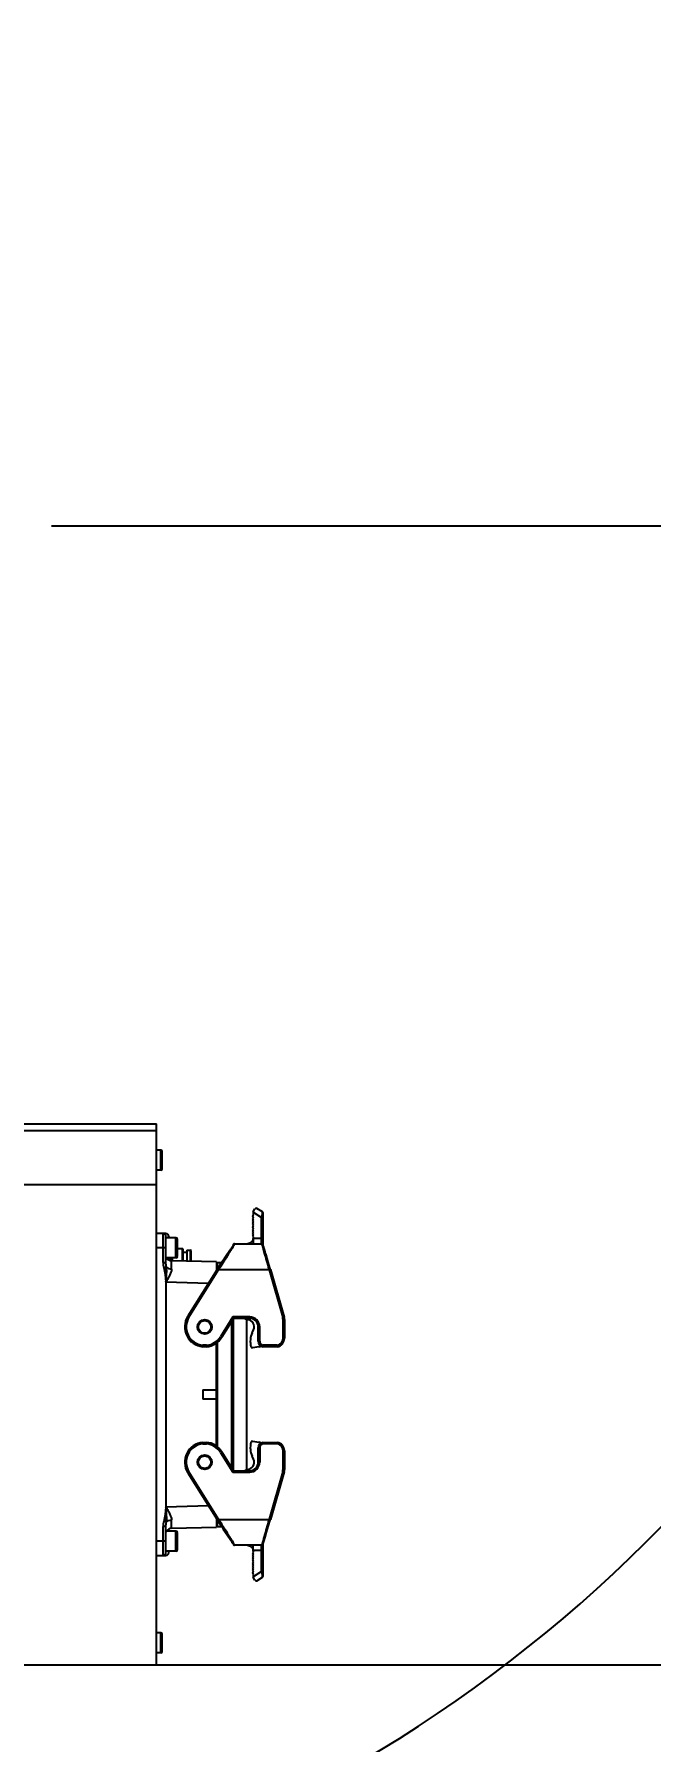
# Model space of a CAD drawing. Header units: millimetres. Extents: x 5828 to 6704, y 123 to 421.
# Drawn here: x 6583.9 to 6594.73, y 313.6 to 343.59 of the extents above; entities that cross this region are included whole.
import ezdxf

# ---------------------------------------------------------------- set-up
doc = ezdxf.new("R2010")
doc.units = ezdxf.units.MM
for name, color, linetype in [('外形图', 7, 'Continuous'), ('尺寸标注', 7, 'Continuous'), ('运动范围', 7, 'Continuous')]:
    doc.layers.add(name, color=color, linetype=linetype)
doc.styles.add('微软雅黑', font='msyh.ttc', dxfattribs={"height": 1.5})
doc.dimstyles.new('尺寸标注_1_20比例', dxfattribs={"dimtxt": 1.5, "dimasz": 1.25, "dimexe": 0.5, "dimexo": 0.4, "dimgap": 0.5, "dimtad": 1, "dimdec": 1, "dimlfac": 20, "dimdsep": 46, "dimtxsty": '微软雅黑', "dimcen": 0.09, "dimadec": 0, "dimazin": 0, "dimtp": 0.01, "dimtm": 0.01, "dimtfac": 1, "dimtdec": 1, "dimtofl": 0, "dimtmove": 0, "dimatfit": 3, "dimfxl": 1, "dimtolj": 1, "dimarcsym": 0})

# ---------------------------------------------------------------- blocks, each defined once
blk = doc.blocks.new('*D810')
at = {"layer": 'Defpoints', "color": 0}
for p in [(6582.365, 362.953), (6583.807, 334.953), (6636.126, 334.953)]:
    blk.add_point(p, dxfattribs=at)
at = {"layer": '尺寸标注', "color": 0, "lineweight": -2}
for p, q in [((6582.765, 362.953), (6636.626, 362.953)), ((6636.126, 361.703), (6636.126, 336.203)), ((6584.207, 334.953), (6636.626, 334.953))]:
    blk.add_line(p, q, dxfattribs=at)
at = {"layer": '尺寸标注', "color": 0}
for points in [[(6636.335, 361.703), (6635.918, 361.703), (6636.126, 362.953)], [(6635.918, 336.203), (6636.335, 336.203), (6636.126, 334.953)]]:
    blk.add_solid(points, dxfattribs=at)
at = {"layer": '尺寸标注', "color": 0, "insert": (6634.851, 348.953), "char_height": 1.5, "attachment_point": 5, "rotation": 90, "style": '微软雅黑'}
blk.add_mtext('\\A1;560', dxfattribs=at)
blk = doc.blocks.new('*D811')
at = {"layer": 'Defpoints', "color": 0}
for p in [(6583.807, 334.953), (6583.602, 314.953), (6636.126, 314.953)]:
    blk.add_point(p, dxfattribs=at)
at = {"layer": '尺寸标注', "color": 0, "lineweight": -2}
for p, q in [((6584.207, 334.953), (6636.626, 334.953)), ((6636.126, 333.703), (6636.126, 316.203)), ((6584.002, 314.953), (6636.626, 314.953))]:
    blk.add_line(p, q, dxfattribs=at)
at = {"layer": '尺寸标注', "color": 0}
for points in [[(6636.335, 333.703), (6635.918, 333.703), (6636.126, 334.953)], [(6635.918, 316.203), (6636.335, 316.203), (6636.126, 314.953)]]:
    blk.add_solid(points, dxfattribs=at)
at = {"layer": '尺寸标注', "color": 0, "insert": (6634.851, 324.953), "char_height": 1.5, "attachment_point": 5, "rotation": 90, "style": '微软雅黑'}
blk.add_mtext('\\A1;400', dxfattribs=at)
blk = doc.blocks.new('*D812')
at = {"layer": 'Defpoints', "color": 0}
for p in [(6576.903, 314.027), (6578.153, 314.028), (6576.903, 294.524)]:
    blk.add_point(p, dxfattribs=at)
at = {"layer": '尺寸标注', "color": 0, "lineweight": -2}
for p, q in [((6576.903, 313.627), (6576.903, 294.024)), ((6578.153, 313.628), (6578.153, 294.024)), ((6575.653, 294.524), (6574.403, 294.524)), ((6579.403, 294.524), (6584.153, 294.524))]:
    blk.add_line(p, q, dxfattribs=at)
at = {"layer": '尺寸标注', "color": 0}
for points in [[(6575.653, 294.315), (6575.653, 294.732), (6576.903, 294.524)], [(6579.403, 294.732), (6579.403, 294.315), (6578.153, 294.524)]]:
    blk.add_solid(points, dxfattribs=at)
at = {"layer": '尺寸标注', "color": 0, "insert": (6582.619, 295.799), "char_height": 1.5, "attachment_point": 5, "style": '微软雅黑'}
blk.add_mtext('\\A1;25', dxfattribs=at)
blk = doc.blocks.new('*D816')
at = {"layer": 'Defpoints', "color": 0}
for p in [(6584.002, 314.953), (6604.477, 304.263), (6636.126, 304.263)]:
    blk.add_point(p, dxfattribs=at)
at = {"layer": '尺寸标注', "color": 0, "lineweight": -2}
for p, q in [((6584.402, 314.953), (6636.626, 314.953)), ((6636.126, 313.703), (6636.126, 305.513)), ((6604.877, 304.263), (6636.626, 304.263))]:
    blk.add_line(p, q, dxfattribs=at)
at = {"layer": '尺寸标注', "color": 0}
for points in [[(6636.335, 313.703), (6635.918, 313.703), (6636.126, 314.953)], [(6635.918, 305.513), (6636.335, 305.513), (6636.126, 304.263)]]:
    blk.add_solid(points, dxfattribs=at)
at = {"layer": '尺寸标注', "color": 0, "insert": (6634.847, 309.608), "char_height": 1.5, "attachment_point": 5, "rotation": 90, "style": '微软雅黑'}
blk.add_mtext('\\A1;213.8', dxfattribs=at)
blk = doc.blocks.new('*D818')
at = {"layer": 'Defpoints', "color": 0}
for p in [(6630.73, 334.953), (6578.153, 314.028), (6630.73, 284.046)]:
    blk.add_point(p, dxfattribs=at)
at = {"layer": '尺寸标注', "color": 0, "lineweight": -2}
for p, q in [((6630.73, 334.553), (6630.73, 283.546)), ((6578.153, 313.628), (6578.153, 283.546)), ((6579.403, 284.046), (6629.48, 284.046))]:
    blk.add_line(p, q, dxfattribs=at)
at = {"layer": '尺寸标注', "color": 0}
for points in [[(6579.403, 284.254), (6579.403, 283.838), (6578.153, 284.046)], [(6629.48, 283.838), (6629.48, 284.254), (6630.73, 284.046)]]:
    blk.add_solid(points, dxfattribs=at)
at = {"layer": '尺寸标注', "color": 0, "insert": (6604.153, 285.325), "char_height": 1.5, "attachment_point": 5, "style": '微软雅黑'}
blk.add_mtext('\\A1;1051.6', dxfattribs=at)
blk = doc.blocks.new('*D825')
at = {"layer": 'Defpoints', "color": 0}
for p in [(6602.063, 334.953), (6578.153, 314.028), (6578.153, 288.704)]:
    blk.add_point(p, dxfattribs=at)
at = {"layer": '尺寸标注', "color": 0, "lineweight": -2}
for p, q in [((6602.063, 334.553), (6602.063, 288.204)), ((6578.153, 313.628), (6578.153, 288.204)), ((6600.813, 288.704), (6579.403, 288.704))]:
    blk.add_line(p, q, dxfattribs=at)
at = {"layer": '尺寸标注', "color": 0}
for points in [[(6579.403, 288.913), (6579.403, 288.496), (6578.153, 288.704)], [(6600.813, 288.496), (6600.813, 288.913), (6602.063, 288.704)]]:
    blk.add_solid(points, dxfattribs=at)
at = {"layer": '尺寸标注', "color": 0, "insert": (6590.108, 289.979), "char_height": 1.5, "attachment_point": 5, "style": '微软雅黑'}
blk.add_mtext('\\A1;478.2', dxfattribs=at)

msp = doc.modelspace()

# ---------------------------------------------------------------- linework, layer by layer
at = {"layer": '外形图', "color": 7, "linetype": 'Continuous'}
for p, q in [((6583.2965, 324.4526), (6586.0526, 324.4526)), ((6586.0526, 314.9526), (6586.0526, 324.4526)), ((6582.6669, 324.3375), (6586.0526, 324.3375)), ((6586.1276, 323.9914), (6586.0526, 323.9914)), ((6586.1276, 323.6414), (6586.1276, 323.9914)), ((6586.1526, 323.6664), (6586.1526, 323.9665)), ((6586.1276, 323.6414), (6586.0526, 323.6414)), ((6581.9915, 323.3907), (6586.0526, 323.3907)), ((6587.7472, 322.9086), (6587.7804, 322.9617)), ((6587.7472, 322.9086), (6587.7472, 322.8756)), ((6587.9104, 322.91), (6587.8148, 322.9697)), ((6587.738, 322.8455), (6587.7572, 322.8664)), ((6587.7572, 322.8279), (6587.738, 322.8455)), ((6587.738, 322.807), (6587.7572, 322.8279)), ((6587.7572, 322.7894), (6587.738, 322.807)), ((6587.738, 322.7685), (6587.7572, 322.7894)), ((6587.7572, 322.7509), (6587.738, 322.7685)), ((6587.738, 322.73), (6587.7572, 322.7509)), ((6587.7572, 322.7124), (6587.738, 322.73)), ((6587.738, 322.6915), (6587.7572, 322.7124)), ((6587.7572, 322.6739), (6587.738, 322.6915)), ((6587.738, 322.653), (6587.7572, 322.6739)), ((6587.7572, 322.6354), (6587.738, 322.653)), ((6587.738, 322.6145), (6587.7572, 322.6354)), ((6587.7572, 322.5969), (6587.738, 322.6145)), ((6587.7472, 322.901), (6587.8972, 322.8073)), ((6587.7572, 322.8664), (6587.7472, 322.8756)), ((6587.8972, 322.3485), (6587.8972, 322.8073)), ((6587.9222, 322.3288), (6587.9222, 322.8888)), ((6586.2176, 322.526), (6586.0526, 322.526)), ((6586.1676, 322.0195), (6586.1676, 322.5255)), ((6586.2176, 322.0195), (6586.2176, 322.476)), ((6586.3926, 322.451), (6586.2176, 322.451)), ((6586.2676, 322.476), (6586.2676, 322.451)), ((6586.3926, 322.101), (6586.3926, 322.451)), ((6586.4176, 322.1259), (6586.4176, 322.426)), ((6587.4221, 322.3485), (6587.8973, 322.3485)), ((6587.648, 322.3485), (6587.6475, 322.3485)), ((6587.6499, 322.3485), (6587.6477, 322.3485)), ((6587.738, 322.576), (6587.7572, 322.5969)), ((6587.7572, 322.5584), (6587.738, 322.576)), ((6587.738, 322.5375), (6587.7572, 322.5584)), ((6587.7572, 322.5199), (6587.738, 322.5375)), ((6587.738, 322.499), (6587.7572, 322.5199)), ((6587.7572, 322.4814), (6587.738, 322.499)), ((6587.7437, 322.4252), (6587.7431, 322.4227)), ((6587.8972, 322.4415), (6587.7471, 322.4423)), ((6587.7472, 322.4705), (6587.7572, 322.4814)), ((6587.7472, 322.4705), (6587.7472, 322.4485)), ((6587.9007, 322.3375), (6587.9095, 322.3055)), ((6587.9169, 322.3392), (6587.9121, 322.3437)), ((6587.9255, 322.3172), (6587.9231, 322.3257)), ((6587.9295, 322.3033), (6587.9255, 322.3172)), ((6586.2176, 322.276), (6586.0526, 322.2758)), ((6586.1676, 322.0195), (6586.2176, 322.0195)), ((6586.3926, 322.101), (6586.2253, 322.101)), ((6586.2676, 322.101), (6586.2676, 322.0625)), ((6586.2776, 322.0584), (6586.2776, 322.101)), ((6587.1051, 322.0285), (6586.315, 322.0492)), ((6586.3151, 322.051), (6586.3151, 322.101)), ((6586.3301, 322.0488), (6586.3301, 322.101)), ((6586.4176, 322.2635), (6586.5071, 322.2635)), ((6586.5171, 322.2535), (6586.5071, 322.2635)), ((6586.5071, 322.0442), (6586.5071, 322.2635)), ((6586.5171, 322.0439), (6586.5171, 322.2535)), ((6586.5171, 322.201), (6586.5836, 322.201)), ((6586.5836, 322.2385), (6586.6501, 322.2385)), ((6586.5836, 322.2385), (6586.5836, 322.0421)), ((6586.6601, 322.2285), (6586.6501, 322.2385)), ((6586.6501, 322.0404), (6586.6501, 322.2385)), ((6586.6601, 322.0401), (6586.6601, 322.2285)), ((6587.1051, 322.0285), (6587.1051, 321.881)), ((6587.1176, 322.021), (6587.1964, 322.021)), ((6587.1176, 322.021), (6587.1176, 321.9009)), ((6587.2199, 322.0559), (6587.1832, 322.0011)), ((6587.3522, 322.2506), (6587.3369, 322.2278)), ((6587.3612, 322.2641), (6587.3522, 322.2506)), ((6587.3691, 322.2762), (6587.3612, 322.2641)), ((6587.9582, 322.2066), (6587.9295, 322.3033)), ((6588.005, 322.0511), (6587.974, 322.1539)), ((6588.0137, 322.0223), (6588.005, 322.0511)), ((6588.049, 321.9057), (6588.0137, 322.0223)), ((6586.2269, 321.9386), (6586.1815, 321.9257)), ((6587.1144, 321.896), (6586.6008, 321.074)), ((6586.622, 321.0607), (6587.1356, 321.8827)), ((6587.1051, 321.9635), (6587.1176, 321.9635)), ((6587.1248, 321.9121), (6587.1144, 321.896)), ((6587.1356, 321.8827), (6587.1144, 321.896)), ((6587.1545, 321.9576), (6587.1248, 321.9121)), ((6587.1248, 321.9121), (6587.1458, 321.8985)), ((6587.1356, 321.8827), (6587.1458, 321.8985)), ((6587.1458, 321.8985), (6588.0251, 321.8985)), ((6587.1832, 322.0011), (6587.1545, 321.9576)), ((6588.0251, 321.8985), (6588.049, 321.9057)), ((6588.0251, 321.8985), (6588.028, 321.8888)), ((6588.028, 321.8888), (6588.0519, 321.896)), ((6588.028, 321.8888), (6588.2677, 321.0527)), ((6588.0519, 321.896), (6588.049, 321.9057)), ((6588.0519, 321.896), (6588.2918, 321.0596)), ((6586.2175, 321.6769), (6586.9652, 321.6572)), ((6586.2175, 321.6769), (6586.2176, 317.7251)), ((6586.6008, 321.074), (6586.622, 321.0607)), ((6587.3902, 321.0635), (6587.1732, 320.7163)), ((6587.404, 321.0385), (6587.1944, 320.703)), ((6587.3722, 318.4144), (6587.3722, 320.9876)), ((6587.6876, 321.0635), (6587.3902, 321.0635)), ((6587.3902, 321.0635), (6587.404, 321.0385)), ((6587.3976, 321.0282), (6587.3976, 318.3738)), ((6587.6876, 321.0385), (6587.404, 321.0385)), ((6587.6224, 321.0145), (6587.6224, 321.0385)), ((6587.6424, 321.0146), (6587.6224, 321.0145)), ((6587.6301, 321.0145), (6587.6301, 318.3874)), ((6587.6876, 321.0385), (6587.6876, 321.0635)), ((6587.7305, 320.7822), (6587.7559, 320.8369)), ((6587.8626, 320.8885), (6587.8376, 320.8885)), ((6587.8376, 320.6385), (6587.8376, 320.8885)), ((6587.8626, 320.6385), (6587.8626, 320.8885)), ((6588.2677, 321.0527), (6588.2918, 321.0596)), ((6588.2976, 321.0182), (6588.2726, 321.0182)), ((6588.2726, 320.6885), (6588.2726, 321.0182)), ((6588.2976, 321.0182), (6588.2976, 320.6885)), ((6586.8634, 320.5653), (6586.8621, 320.5403)), ((6586.9331, 320.5403), (6586.8621, 320.5403)), ((6586.9318, 320.5653), (6586.8634, 320.5653)), ((6586.9318, 320.5653), (6586.9331, 320.5403)), ((6586.9323, 320.5558), (6586.9327, 320.5476)), ((6587.1051, 318.7928), (6587.1051, 320.6092)), ((6587.1176, 320.6192), (6587.1176, 318.7828)), ((6587.1732, 320.7163), (6587.1944, 320.703)), ((6587.7114, 320.5382), (6587.71, 320.5436)), ((6587.8564, 320.5357), (6587.7389, 320.5199)), ((6587.8376, 320.6385), (6587.8626, 320.6385)), ((6588.1708, 320.5403), (6587.9187, 320.5403)), ((6588.1687, 320.5653), (6587.9212, 320.5653)), ((6588.2726, 320.6885), (6588.2976, 320.6885)), ((6586.8651, 319.7822), (6587.1051, 319.7822)), ((6586.8651, 319.7822), (6586.8651, 319.6197)), ((6587.1051, 319.6197), (6586.8651, 319.6197)), ((6586.8621, 318.8617), (6586.9331, 318.8617)), ((6586.8634, 318.8367), (6586.8621, 318.8617)), ((6586.8634, 318.8367), (6586.9318, 318.8367)), ((6586.9318, 318.8367), (6586.9331, 318.8617)), ((6587.71, 318.8583), (6587.7114, 318.8638)), ((6587.7389, 318.8821), (6587.8564, 318.8662)), ((6587.8626, 318.7635), (6587.8376, 318.7635)), ((6587.8376, 318.5135), (6587.8376, 318.7635)), ((6587.8626, 318.7635), (6587.8626, 318.5135)), ((6587.9187, 318.8617), (6588.1708, 318.8617)), ((6588.1687, 318.8367), (6587.9212, 318.8367)), ((6588.2976, 318.7135), (6588.2726, 318.7135)), ((6588.2726, 318.3838), (6588.2726, 318.7135)), ((6588.2976, 318.7135), (6588.2976, 318.3838)), ((6587.1944, 318.699), (6587.1732, 318.6857)), ((6587.1732, 318.6857), (6587.3902, 318.3385)), ((6587.1944, 318.699), (6587.404, 318.3635)), ((6587.7559, 318.5651), (6587.7305, 318.6198)), ((6587.8376, 318.5135), (6587.8626, 318.5135)), ((6586.622, 318.3413), (6586.6008, 318.328)), ((6586.6008, 318.328), (6587.1144, 317.506)), ((6587.1356, 317.5193), (6586.622, 318.3412)), ((6587.404, 318.3635), (6587.3902, 318.3385)), ((6587.3902, 318.3385), (6587.6876, 318.3385)), ((6587.404, 318.3635), (6587.6876, 318.3635)), ((6587.6224, 318.3874), (6587.6424, 318.3874)), ((6587.6224, 318.3635), (6587.6224, 318.3874)), ((6587.6876, 318.3385), (6587.6876, 318.3635)), ((6588.2677, 318.3493), (6588.028, 317.5132)), ((6588.2918, 318.3424), (6588.0519, 317.506)), ((6588.2918, 318.3424), (6588.2677, 318.3493)), ((6588.2726, 318.3838), (6588.2976, 318.3838)), ((6586.9652, 317.7448), (6586.2176, 317.7251)), ((6587.1051, 317.5209), (6587.1051, 317.3735)), ((6587.1144, 317.506), (6587.1356, 317.5193)), ((6587.1458, 317.5035), (6587.1356, 317.5193)), ((6588.028, 317.5132), (6588.0251, 317.5035)), ((6588.0519, 317.506), (6588.028, 317.5132)), ((6586.2176, 317.3824), (6586.1676, 317.3824)), ((6586.1676, 316.8765), (6586.1676, 317.3824)), ((6586.2269, 317.4634), (6586.1815, 317.4763)), ((6586.2176, 316.926), (6586.2176, 317.3824)), ((6586.3926, 317.301), (6586.2253, 317.301)), ((6586.2676, 317.301), (6586.2676, 317.3394)), ((6586.315, 317.3528), (6587.1051, 317.3735)), ((6586.3926, 316.951), (6586.3926, 317.301)), ((6586.4176, 316.9759), (6586.4176, 317.276)), ((6587.1176, 317.4385), (6587.1051, 317.4385)), ((6587.1144, 317.506), (6587.1248, 317.4899)), ((6587.1176, 317.5035), (6587.1176, 317.381)), ((6587.1964, 317.381), (6587.1176, 317.381)), ((6587.1458, 317.5035), (6587.1248, 317.4899)), ((6587.1248, 317.4899), (6587.1451, 317.4587)), ((6587.1451, 317.4587), (6587.1745, 317.4139)), ((6588.0251, 317.5035), (6587.1458, 317.5035)), ((6587.1745, 317.4139), (6587.1961, 317.3815)), ((6587.1961, 317.3815), (6587.217, 317.3503)), ((6587.2931, 317.2385), (6587.3438, 317.1639)), ((6587.9586, 317.1966), (6587.9853, 317.2858)), ((6588.0251, 317.5035), (6588.049, 317.4963)), ((6588.049, 317.4963), (6588.0519, 317.506)), ((6586.2176, 317.126), (6586.0526, 317.1261)), ((6586.3926, 316.951), (6586.2176, 316.951)), ((6586.2676, 316.926), (6586.2676, 316.951)), ((6587.3438, 317.1639), (6587.3562, 317.1454)), ((6587.3562, 317.1454), (6587.3637, 317.1341)), ((6587.3797, 317.0922), (6587.3797, 317.1093)), ((6587.3797, 317.0985), (6587.3862, 317.0985)), ((6587.3909, 317.0902), (6587.3797, 317.0922)), ((6587.3991, 317.0686), (6587.4016, 317.0641)), ((6587.8973, 317.0535), (6587.4221, 317.0535)), ((6587.6472, 317.0535), (6587.6475, 317.0535)), ((6587.738, 316.903), (6587.7572, 316.9206)), ((6587.8972, 316.9605), (6587.7469, 316.9605)), ((6587.747, 316.9578), (6587.7469, 316.95)), ((6587.7472, 316.9535), (6587.7472, 316.9315)), ((6587.7572, 316.9206), (6587.7472, 316.9315)), ((6587.8972, 316.5947), (6587.8972, 317.0535)), ((6587.9046, 317.0546), (6587.91, 317.0569)), ((6587.9222, 316.5132), (6587.9222, 317.0732)), ((6587.9229, 317.0758), (6587.9263, 317.0877)), ((6587.9263, 317.0877), (6587.9302, 317.101)), ((6587.9531, 317.1782), (6587.9586, 317.1966)), ((6586.0526, 316.876), (6586.2176, 316.876)), ((6587.7572, 316.8821), (6587.738, 316.903)), ((6587.738, 316.8645), (6587.7572, 316.8821)), ((6587.7572, 316.8436), (6587.738, 316.8645)), ((6587.738, 316.826), (6587.7572, 316.8436)), ((6587.7572, 316.8051), (6587.738, 316.826)), ((6587.738, 316.7875), (6587.7572, 316.8051)), ((6587.7572, 316.7666), (6587.738, 316.7875)), ((6587.738, 316.749), (6587.7572, 316.7666)), ((6587.7572, 316.7281), (6587.738, 316.749)), ((6587.738, 316.7105), (6587.7572, 316.7281)), ((6587.7572, 316.6896), (6587.738, 316.7105)), ((6587.738, 316.672), (6587.7572, 316.6896)), ((6587.7572, 316.6511), (6587.738, 316.672)), ((6587.738, 316.6335), (6587.7572, 316.6511)), ((6587.7572, 316.6126), (6587.738, 316.6335)), ((6587.738, 316.595), (6587.7572, 316.6126)), ((6587.7572, 316.5741), (6587.738, 316.595)), ((6587.738, 316.5565), (6587.7572, 316.5741)), ((6587.7572, 316.5356), (6587.738, 316.5565)), ((6587.8972, 316.5947), (6587.7472, 316.501)), ((6587.7472, 316.5264), (6587.7572, 316.5356)), ((6587.7472, 316.5264), (6587.7472, 316.4934)), ((6587.7804, 316.4402), (6587.7472, 316.4934)), ((6587.8148, 316.4323), (6587.9104, 316.492)), ((6586.1276, 315.5164), (6586.0526, 315.5164)), ((6586.1276, 315.1664), (6586.1276, 315.5164)), ((6586.1526, 315.1914), (6586.1526, 315.4915)), ((6586.1276, 315.1664), (6586.0526, 315.1664)), ((6581.4026, 314.9526), (6586.0526, 314.9526))]:
    msp.add_line(p, q, dxfattribs=at)
for points in [[(6587.392, 322.3139), (6587.3906, 322.3111), (6587.3888, 322.308), (6587.3868, 322.3045)], [(6587.3972, 322.3266), (6587.3971, 322.3263), (6587.397, 322.326), (6587.3969, 322.3256), (6587.3968, 322.325), (6587.3965, 322.3241), (6587.3962, 322.3231), (6587.3957, 322.3219), (6587.3951, 322.3203), (6587.3943, 322.3185), (6587.3932, 322.3163), (6587.392, 322.3139)], [(6587.4116, 322.3462), (6587.4077, 322.344), (6587.4042, 322.341), (6587.4011, 322.3371), (6587.3988, 322.3327), (6587.3977, 322.3293), (6587.3974, 322.3277), (6587.3972, 322.3266)], [(6587.4221, 322.3485), (6587.4198, 322.3484), (6587.4156, 322.3477), (6587.4116, 322.3462)], [(6587.7446, 322.4289), (6587.7444, 322.4277), (6587.7427, 322.4212), (6587.7406, 322.4147), (6587.7381, 322.4083), (6587.7353, 322.4024), (6587.7323, 322.3969), (6587.7291, 322.3918), (6587.7257, 322.3871), (6587.7221, 322.3828), (6587.7184, 322.3787), (6587.7145, 322.3749), (6587.7105, 322.3714), (6587.7064, 322.3682), (6587.7022, 322.3652), (6587.6979, 322.3625), (6587.6936, 322.3601), (6587.6892, 322.3579), (6587.6848, 322.356), (6587.6805, 322.3543), (6587.6762, 322.3529), (6587.6719, 322.3517), (6587.6677, 322.3507), (6587.6636, 322.3499), (6587.6596, 322.3493), (6587.6558, 322.3489), (6587.6522, 322.3486), (6587.6494, 322.3485)], [(6587.7385, 322.4094), (6587.7358, 322.4033), (6587.7328, 322.3978), (6587.7297, 322.3927), (6587.7263, 322.388), (6587.7228, 322.3836), (6587.7191, 322.3795), (6587.7153, 322.3757), (6587.7113, 322.3721), (6587.7072, 322.3688), (6587.703, 322.3658), (6587.6988, 322.3631), (6587.6945, 322.3606), (6587.6901, 322.3584), (6587.6858, 322.3564), (6587.6814, 322.3547), (6587.6771, 322.3532), (6587.6728, 322.3519), (6587.6685, 322.3509), (6587.6644, 322.3501), (6587.6604, 322.3494), (6587.6566, 322.349), (6587.653, 322.3487), (6587.6499, 322.3485)], [(6587.7431, 322.4227), (6587.741, 322.4159), (6587.7385, 322.4094)], [(6587.9121, 322.3437), (6587.9061, 322.3469), (6587.8997, 322.3484), (6587.8973, 322.3485)], [(6587.9222, 322.3288), (6587.9217, 322.3304), (6587.9209, 322.3323), (6587.9197, 322.335), (6587.9169, 322.3392)], [(6587.9231, 322.3257), (6587.9226, 322.3273), (6587.9222, 322.3288)], [(6587.3369, 322.2278), (6587.2623, 322.1182), (6587.2199, 322.0559)], [(6587.3868, 322.3045), (6587.3845, 322.3007), (6587.382, 322.2965), (6587.3792, 322.2919), (6587.3761, 322.287), (6587.3727, 322.2818), (6587.3691, 322.2762)], [(6587.974, 322.1539), (6587.9611, 322.1968), (6587.9582, 322.2066)], [(6587.217, 317.3503), (6587.2239, 317.3401), (6587.2931, 317.2385)], [(6587.9853, 317.2858), (6588.0142, 317.3813), (6588.049, 317.4963)], [(6587.3637, 317.1341), (6587.3705, 317.1236), (6587.3737, 317.1187), (6587.3766, 317.1141), (6587.3794, 317.1097), (6587.382, 317.1055), (6587.3844, 317.1016), (6587.3865, 317.098)], [(6587.3865, 317.098), (6587.3884, 317.0947), (6587.3901, 317.0916), (6587.3916, 317.0889), (6587.3929, 317.0864), (6587.3939, 317.0843), (6587.3948, 317.0823), (6587.3955, 317.0807), (6587.396, 317.0794), (6587.3964, 317.0783)], [(6587.3964, 317.0783), (6587.3966, 317.0774), (6587.3968, 317.0768), (6587.397, 317.0762), (6587.3971, 317.0759), (6587.3971, 317.0756), (6587.3972, 317.0753), (6587.3972, 317.0749)], [(6587.3972, 317.0749), (6587.3974, 317.0742), (6587.3978, 317.0724), (6587.3991, 317.0686)], [(6587.4016, 317.0641), (6587.4052, 317.06), (6587.4095, 317.0569)], [(6587.4095, 317.0569), (6587.4141, 317.0548), (6587.4188, 317.0537), (6587.4221, 317.0535)], [(6587.6475, 317.0535), (6587.6494, 317.0535), (6587.6524, 317.0533), (6587.6556, 317.0531), (6587.659, 317.0527), (6587.6625, 317.0522), (6587.6662, 317.0516), (6587.6699, 317.0508), (6587.6737, 317.0498), (6587.6776, 317.0486), (6587.6814, 317.0473), (6587.6852, 317.0458), (6587.6891, 317.0441), (6587.693, 317.0422), (6587.6969, 317.0401), (6587.7008, 317.0377), (6587.7047, 317.0351), (6587.7086, 317.0321), (6587.7124, 317.029), (6587.7161, 317.0255), (6587.7198, 317.0218), (6587.7233, 317.0178), (6587.7267, 317.0134), (6587.73, 317.0088), (6587.733, 317.0038), (6587.7359, 316.9985), (6587.7385, 316.9927), (6587.7409, 316.9866), (6587.7428, 316.9803)], [(6587.649, 317.0535), (6587.6518, 317.0534), (6587.6549, 317.0531), (6587.6583, 317.0528), (6587.6618, 317.0523), (6587.6655, 317.0517), (6587.6693, 317.0509), (6587.6731, 317.0499), (6587.6769, 317.0488), (6587.6807, 317.0475), (6587.6846, 317.0461), (6587.6884, 317.0444), (6587.6922, 317.0426), (6587.6961, 317.0405), (6587.7, 317.0382), (6587.7038, 317.0357), (6587.7077, 317.0328), (6587.7114, 317.0298), (6587.7152, 317.0265), (6587.7188, 317.0229), (6587.7223, 317.019), (6587.7256, 317.0149), (6587.7288, 317.0105), (6587.7319, 317.0058), (6587.7346, 317.0009), (6587.7372, 316.9957), (6587.7395, 316.9903), (6587.7415, 316.9846), (6587.7433, 316.9787), (6587.7448, 316.9723), (6587.746, 316.9654), (6587.747, 316.9578)], [(6587.7428, 316.9803), (6587.7444, 316.9741), (6587.7446, 316.9731)], [(6587.8973, 317.0535), (6587.899, 317.0535), (6587.9046, 317.0546)], [(6587.91, 317.0569), (6587.9147, 317.0605), (6587.9181, 317.0645), (6587.9201, 317.0679), (6587.9211, 317.0702), (6587.9217, 317.0718), (6587.9221, 317.0731)], [(6587.9221, 317.0731), (6587.9225, 317.0744), (6587.9229, 317.0758)], [(6587.9302, 317.101), (6587.9415, 317.139), (6587.9531, 317.1782)]]:
    msp.add_lwpolyline(points, dxfattribs=at)
for centre, radius in [((6586.8976, 320.8885), 0.1275), ((6586.8976, 320.8885), 0.12), ((6586.8976, 320.8885), 0.11), ((6586.8976, 318.5135), 0.1275), ((6586.8976, 318.5135), 0.12), ((6586.8976, 318.5135), 0.11)]:
    msp.add_circle(centre, radius, dxfattribs=at)
for centre, radius, start, end in [((6586.1276, 323.9664), 0.025, 0, 90), ((6586.1276, 323.6664), 0.025, 270, 0), ((6587.8016, 322.9485), 0.025, 58, 148), ((6587.8972, 322.8888), 0.025, 0, 58), ((6586.1676, 322.476), 0.05, 0, 90), ((6586.2176, 322.476), 0.05, 0, 90), ((6586.3926, 322.426), 0.025, 0, 90), ((6587.1273, 322.4651), 0.3186, 331.00319, 332.72777), ((6587.6472, 322.4485), 0.1, 356.47558, 0.00007), ((6586.3176, 322.1491), 0.1, 208.83981, 268.4995), ((6585.7377, 322.0504), 0.5399, 1.34239, 5.37857), ((6585.7528, 322.0509), 0.5248, 0.84099, 1.32551), ((6586.3926, 322.126), 0.025, 270, 0), ((6586.8976, 320.8885), 0.35, 148, 264.17765), ((6586.8976, 320.8885), 0.325, 147.99292, 263.96285), ((6587.6426, 320.8896), 0.125, 335.07622, 90.07622), ((6587.6876, 320.8885), 0.175, 359.99526, 90.00316), ((6587.6876, 320.8885), 0.15, 0, 90), ((6588.1476, 321.0182), 0.125, 0, 16), ((6588.1476, 321.0182), 0.15, 0, 16), ((6586.8976, 320.8885), 0.325, 276.04026, 328.00723), ((6586.8976, 320.8885), 0.35, 275.82223, 328), ((6588.0479, 320.6347), 0.35, 155.07622, 195.07622), ((6587.7356, 320.5447), 0.025, 195.07622, 277.67622), ((6587.9376, 320.6385), 0.1, 180, 259.09589), ((6587.853, 320.5605), 0.025, 277.67622, 354.74987), ((6587.9376, 320.6385), 0.075, 179.99887, 257.40309), ((6589.5999, 320.3808), 1.6888, 173.72895, 174.58157), ((6588.1476, 320.6885), 0.125, 279.74969, 0.00154), ((6584.8015, 320.2787), 3.3795, 4.43973, 4.86498), ((6588.1476, 320.6885), 0.15, 278.8987, 0), ((6586.8976, 318.5135), 0.35, 95.8224, 212), ((6586.8976, 318.5135), 0.325, 96.03867, 212.00708), ((6586.8976, 318.5135), 0.325, 31.99518, 83.95981), ((6586.8976, 318.5135), 0.35, 32, 84.17777), ((6588.0479, 318.7673), 0.35, 164.92378, 204.92378), ((6587.7356, 318.8573), 0.025, 82.32378, 164.92378), ((6587.9376, 318.7635), 0.1, 100.90412, 180), ((6587.853, 318.8415), 0.025, 5.25008, 82.32378), ((6587.9376, 318.7635), 0.075, 102.59705, 180.00113), ((6589.7459, 319.0361), 1.8356, 185.45279, 186.23724), ((6584.5655, 319.1425), 3.6162, 355.14893, 355.54635), ((6588.1476, 318.7135), 0.125, 359.99898, 80.25026), ((6588.1476, 318.7135), 0.15, 0, 81.10131), ((6587.6426, 318.5124), 0.125, 269.92378, 24.92378), ((6587.6876, 318.5135), 0.175, 269.99684, 0.00316), ((6587.6876, 318.5135), 0.15, 270, 0), ((6588.1476, 318.3838), 0.125, 344, 0), ((6588.1476, 318.3838), 0.15, 344, 0), ((6586.3176, 317.2528), 0.1, 91.5005, 151.15829), ((6586.3926, 317.276), 0.025, 0, 90), ((6586.1676, 316.926), 0.05, 270, 0), ((6586.2176, 316.926), 0.05, 270, 0), ((6586.3926, 316.976), 0.025, 270, 0), ((6587.1336, 316.9402), 0.3115, 27.25204, 29.01713), ((6587.6472, 316.9535), 0.1, 0.00179, 3.99863), ((6587.8016, 316.4535), 0.025, 212, 302), ((6587.8972, 316.5132), 0.025, 302, 0), ((6586.1276, 315.4914), 0.025, 0, 90), ((6586.1276, 315.1914), 0.025, 270, 0)]:
    msp.add_arc(centre, radius, start, end, dxfattribs=at)
for points, knots in [([(6587.9104, 322.91), (6587.9103, 322.91), (6587.9103, 322.9087), (6587.9099, 322.9078), (6587.9096, 322.9048), (6587.909, 322.9014), (6587.9084, 322.8968), (6587.9074, 322.8892), (6587.9059, 322.8778), (6587.904, 322.8625), (6587.9018, 322.8452), (6587.8995, 322.8266), (6587.898, 322.8138), (6587.8972, 322.8073)], [0, 0, 0, 0, 0.0050118, 0.0204161, 0.0459045, 0.08106, 0.1252542, 0.1778237, 0.3052077, 0.4569341, 0.6270406, 0.8100356, 1, 1, 1, 1]), ([(6587.9222, 322.8055), (6587.9222, 322.8057), (6587.9213, 322.806), (6587.9201, 322.8063), (6587.9177, 322.8066), (6587.9132, 322.8069), (6587.9062, 322.8072), (6587.9004, 322.8073), (6587.8972, 322.8073)], [0, 0, 0, 0, 0.023403, 0.0813145, 0.173902, 0.2977135, 0.6200979, 1, 1, 1, 1]), ([(6587.1458, 321.8985), (6587.1714, 321.9395), (6587.2203, 322.0196), (6587.2827, 322.1157), (6587.3287, 322.1873), (6587.3588, 322.2343), (6587.3844, 322.2747), (6587.3998, 322.2994), (6587.406, 322.3107)], [0, 0, 0, 0, 0.2972635, 0.5776283, 0.7054494, 0.8210168, 0.9207391, 1, 1, 1, 1]), ([(6587.4105, 322.3191), (6587.4115, 322.321), (6587.4146, 322.3273), (6587.4175, 322.3337), (6587.4194, 322.3382)], [0, 0, 0, 0, 0.2994827, 1, 1, 1, 1]), ([(6587.4194, 322.3382), (6587.4204, 322.3408), (6587.4214, 322.3442), (6587.4225, 322.3472), (6587.4223, 322.3485), (6587.4221, 322.3485)], [0, 0, 0, 0, 0.752433, 0.9337156, 1, 1, 1, 1]), ([(6587.7447, 322.4289), (6587.7446, 322.4282), (6587.7444, 322.4268), (6587.7451, 322.4241), (6587.7456, 322.4193), (6587.7473, 322.4127), (6587.7482, 322.4049), (6587.7476, 322.3973), (6587.7467, 322.3902), (6587.7469, 322.3815), (6587.7476, 322.372), (6587.7471, 322.3635), (6587.7471, 322.3578), (6587.7471, 322.3546), (6587.7472, 322.3521), (6587.7473, 322.3501), (6587.7472, 322.3493), (6587.7473, 322.3485), (6587.7472, 322.3485)], [0, 0, 0, 0, 0.0260069, 0.0519678, 0.1034588, 0.2045925, 0.3022871, 0.395964, 0.4850753, 0.568733, 0.7176337, 0.8382723, 0.8868459, 0.9270909, 0.9587217, 0.9814987, 0.9952203, 1, 1, 1, 1]), ([(6587.8972, 322.4415), (6587.9004, 322.4415), (6587.9062, 322.4414), (6587.9132, 322.4412), (6587.9177, 322.4408), (6587.9201, 322.4405), (6587.9213, 322.4402), (6587.9222, 322.44), (6587.9222, 322.4398)], [0, 0, 0, 0, 0.3799021, 0.7022861, 0.8260978, 0.9186854, 0.976597, 1, 1, 1, 1]), ([(6587.8973, 322.3485), (6587.8976, 322.3485), (6587.8977, 322.3471), (6587.8985, 322.3455), (6587.8994, 322.3418), (6587.9002, 322.3391), (6587.9007, 322.3375)], [0, 0, 0, 0, 0.0665676, 0.2557145, 0.5671444, 1, 1, 1, 1]), ([(6586.2176, 322.1186), (6586.2176, 322.1141), (6586.2187, 322.1079), (6586.2225, 322.1025), (6586.2245, 322.101), (6586.2253, 322.101)], [0, 0, 0, 0, 0.6716655, 0.8792935, 1, 1, 1, 1]), ([(6586.3151, 321.9032), (6586.315, 321.914), (6586.3149, 321.9344), (6586.3148, 321.9633), (6586.3148, 321.9883), (6586.3147, 322.0067), (6586.3147, 322.0192), (6586.3147, 322.027), (6586.3147, 322.0336), (6586.3148, 322.039), (6586.3148, 322.0432), (6586.3148, 322.0461), (6586.3149, 322.0477), (6586.3149, 322.0485), (6586.315, 322.0489), (6586.3149, 322.0492), (6586.3149, 322.0492)], [0, 0, 0, 0, 0.2215797, 0.4197955, 0.5922423, 0.7365149, 0.797366, 0.8504617, 0.895691, 0.9329436, 0.9621087, 0.9830761, 0.9904516, 0.9957371, 0.9989205, 1, 1, 1, 1]), ([(6587.9095, 322.3055), (6587.9117, 322.2974), (6587.9232, 322.2566), (6587.9347, 322.2156), (6587.9439, 322.1828)], [0, 0, 0, 0, 0.1960862, 1, 1, 1, 1]), ([(6587.9439, 322.1828), (6587.9565, 322.1381), (6587.9838, 322.0434), (6588.0106, 321.9485), (6588.0251, 321.8985)], [0, 0, 0, 0, 0.4712588, 1, 1, 1, 1]), ([(6586.1815, 321.9257), (6586.1863, 321.9053), (6586.1948, 321.8642), (6586.2034, 321.8019), (6586.2106, 321.7394), (6586.2154, 321.6977), (6586.2175, 321.6769)], [0, 0, 0, 0, 0.2500141, 0.4999946, 0.7500153, 1, 1, 1, 1]), ([(6586.2175, 321.6767), (6586.2196, 321.698), (6586.2236, 321.7408), (6586.2286, 321.8052), (6586.2313, 321.8711), (6586.2303, 321.916), (6586.2269, 321.9386)], [0, 0, 0, 0, 0.2449292, 0.4904252, 0.7383591, 1, 1, 1, 1]), ([(6586.3151, 321.9032), (6586.3151, 321.8846), (6586.3062, 321.8456), (6586.2811, 321.7902), (6586.2507, 321.7336), (6586.2289, 321.6958), (6586.2175, 321.6769)], [0, 0, 0, 0, 0.2248968, 0.4729575, 0.7336882, 1, 1, 1, 1]), ([(6586.2269, 321.9386), (6586.236, 321.9265), (6586.2655, 321.9088), (6586.2978, 321.9035), (6586.3151, 321.9032)], [0, 0, 0, 0, 0.4677302, 1, 1, 1, 1]), ([(6586.2176, 317.7251), (6586.2154, 317.7043), (6586.2106, 317.6626), (6586.2034, 317.6001), (6586.1948, 317.5378), (6586.1863, 317.4967), (6586.1815, 317.4763)], [0, 0, 0, 0, 0.2499847, 0.5000052, 0.7499862, 1, 1, 1, 1]), ([(6586.2269, 317.4634), (6586.2303, 317.4861), (6586.2314, 317.5309), (6586.2286, 317.5969), (6586.2236, 317.6613), (6586.2196, 317.7039), (6586.2175, 317.7253)], [0, 0, 0, 0, 0.2620007, 0.50982, 0.7551605, 1, 1, 1, 1]), ([(6586.2176, 317.7251), (6586.2289, 317.7062), (6586.2507, 317.6684), (6586.2811, 317.6118), (6586.3062, 317.5564), (6586.3151, 317.5174), (6586.3151, 317.4987)], [0, 0, 0, 0, 0.26631, 0.5270413, 0.7751025, 1, 1, 1, 1]), ([(6586.2253, 317.301), (6586.2245, 317.301), (6586.2225, 317.2995), (6586.2187, 317.2941), (6586.2176, 317.2879), (6586.2176, 317.2834)], [0, 0, 0, 0, 0.120705, 0.3283319, 1, 1, 1, 1]), ([(6586.2269, 317.4634), (6586.2361, 317.4754), (6586.2655, 317.4932), (6586.2978, 317.4985), (6586.3151, 317.4987)], [0, 0, 0, 0, 0.4677657, 1, 1, 1, 1]), ([(6586.3149, 317.3528), (6586.3149, 317.3528), (6586.315, 317.3531), (6586.3149, 317.3535), (6586.3149, 317.3543), (6586.3148, 317.3559), (6586.3148, 317.3587), (6586.3148, 317.363), (6586.3147, 317.3684), (6586.3147, 317.375), (6586.3147, 317.3827), (6586.3147, 317.3953), (6586.3148, 317.4137), (6586.3148, 317.4387), (6586.3149, 317.4675), (6586.315, 317.488), (6586.3151, 317.4987)], [0, 0, 0, 0, 0.0010795, 0.0042629, 0.0095484, 0.0169239, 0.0378913, 0.0670564, 0.1043089, 0.1495383, 0.2026339, 0.2634851, 0.4077577, 0.5802045, 0.7784203, 1, 1, 1, 1]), ([(6587.406, 317.0913), (6587.3998, 317.1026), (6587.3844, 317.1273), (6587.3588, 317.1677), (6587.3287, 317.2147), (6587.2827, 317.2863), (6587.2203, 317.3824), (6587.1714, 317.4625), (6587.1458, 317.5035)], [0, 0, 0, 0, 0.0792631, 0.1789865, 0.2945542, 0.4223752, 0.7027386, 1, 1, 1, 1]), ([(6588.0251, 317.5035), (6588.0109, 317.4546), (6587.9694, 317.3082), (6587.9277, 317.162), (6587.9007, 317.0644)], [0, 0, 0, 0, 0.3346558, 1, 1, 1, 1]), ([(6587.4194, 317.0638), (6587.4188, 317.0651), (6587.4161, 317.0715), (6587.4131, 317.0779), (6587.4105, 317.0828)], [0, 0, 0, 0, 0.2003646, 1, 1, 1, 1]), ([(6587.4221, 317.0535), (6587.4223, 317.0535), (6587.4225, 317.0548), (6587.4214, 317.0577), (6587.4204, 317.0612), (6587.4194, 317.0638)], [0, 0, 0, 0, 0.0662721, 0.247559, 1, 1, 1, 1]), ([(6587.7472, 316.9605), (6587.7471, 316.9725), (6587.7472, 316.9899), (6587.7472, 317.0119), (6587.7472, 317.0258), (6587.7472, 317.037), (6587.7472, 317.0448), (6587.7472, 317.0492), (6587.7471, 317.0517), (6587.7472, 317.0524), (6587.747, 317.0536), (6587.747, 317.0535)], [0, 0, 0, 0, 0.3879535, 0.560829, 0.7113595, 0.8343351, 0.9253348, 0.9578202, 0.9811923, 0.9952985, 1, 1, 1, 1]), ([(6587.9222, 316.9622), (6587.9222, 316.962), (6587.9213, 316.9617), (6587.9201, 316.9615), (6587.9177, 316.9612), (6587.9132, 316.9608), (6587.9062, 316.9605), (6587.9004, 316.9605), (6587.8972, 316.9605)], [0, 0, 0, 0, 0.023403, 0.0813146, 0.1739022, 0.2977139, 0.6200979, 1, 1, 1, 1]), ([(6587.9007, 317.0644), (6587.9002, 317.0628), (6587.8994, 317.0602), (6587.8985, 317.0565), (6587.8977, 317.0549), (6587.8976, 317.0535), (6587.8973, 317.0535)], [0, 0, 0, 0, 0.4330343, 0.7445372, 0.9336435, 1, 1, 1, 1]), ([(6587.8972, 316.5947), (6587.9004, 316.5947), (6587.9062, 316.5948), (6587.9132, 316.5951), (6587.9177, 316.5954), (6587.9201, 316.5957), (6587.9213, 316.596), (6587.9222, 316.5962), (6587.9222, 316.5964)], [0, 0, 0, 0, 0.3799019, 0.7022858, 0.8260976, 0.9186854, 0.976597, 1, 1, 1, 1]), ([(6587.8972, 316.5947), (6587.8979, 316.5882), (6587.8994, 316.5754), (6587.9018, 316.5568), (6587.904, 316.5395), (6587.9059, 316.5242), (6587.9074, 316.5128), (6587.9084, 316.5051), (6587.909, 316.5006), (6587.9096, 316.4971), (6587.9099, 316.4942), (6587.9103, 316.4932), (6587.9103, 316.4919), (6587.9104, 316.492)], [0, 0, 0, 0, 0.1899542, 0.3729564, 0.5430694, 0.6947651, 0.8221338, 0.8747367, 0.9189765, 0.9541611, 0.9796404, 0.9950117, 1, 1, 1, 1])]:
    msp.add_open_spline(points, degree=3, knots=knots, dxfattribs=at)
for points in [[(6587.7451, 322.4314), (6587.745, 322.4306), (6587.7448, 322.4297), (6587.7447, 322.4289)], [(6587.7462, 322.4372), (6587.7459, 322.4353), (6587.7455, 322.4333), (6587.7451, 322.4314)], [(6587.7471, 322.4423), (6587.7467, 322.4406), (6587.7464, 322.4389), (6587.7462, 322.4372)], [(6586.1676, 322.0195), (6586.1676, 321.9879), (6586.1729, 321.9561), (6586.1815, 321.9257)], [(6586.2269, 321.9386), (6586.2213, 321.9652), (6586.2176, 321.9924), (6586.2176, 322.0195)], [(6586.1815, 317.4763), (6586.1729, 317.4458), (6586.1676, 317.4141), (6586.1676, 317.3824)], [(6586.2176, 317.3824), (6586.2176, 317.4096), (6586.2213, 317.4368), (6586.2269, 317.4634)], [(6587.7462, 316.9648), (6587.7459, 316.9667), (6587.7455, 316.9686), (6587.7451, 316.9706)]]:
    msp.add_open_spline(points, degree=3, dxfattribs=at)
at = {"layer": '运动范围', "color": 7, "linetype": 'Continuous'}
for centre, radius, start, end in [((6576.9026, 334.9526), 53.8276, 350, 225), ((6576.9026, 334.9526), 25.1608, 292.16055, 47.83945), ((6576.9026, 334.9526), 13.3897, 56.73058, 291.73058), ((6604.4772, 330.0905), 25.8276, 225.55876, 350)]:
    msp.add_arc(centre, radius, start, end, dxfattribs=at)

# ---------------------------------------------------------------- dimensions: what is measured, and where the dimension line sits
at = {"layer": '尺寸标注'}
for base, p1, p2, picture, middle in [((6636.1264, 334.9526), (6582.3651, 362.9526), (6583.8074, 334.9526), '*D810', (6634.8507, 348.9526)), ((6636.1264, 314.9526), (6583.8074, 334.9526), (6583.6024, 314.9526), '*D811', (6634.8512, 324.9526)), ((6636.1264, 304.2629), (6584.0024, 314.9526), (6604.4772, 304.2629), '*D816', (6634.8473, 309.6078))]:
    dim = msp.add_linear_dim(base=base, p1=p1, p2=p2, angle=90, dimstyle='尺寸标注_1_20比例', dxfattribs=at)
    dim.commit()
    dim.dimension.update_dxf_attribs({"geometry": picture, "text_midpoint": middle})
for base, p1, p2, picture, middle in [((6630.73012, 284.04584), (6578.15257, 314.02773), (6630.73012, 334.95264), '*D818', (6604.15266, 284.04584)), ((6576.9026, 294.5236), (6578.1526, 314.0277), (6576.9026, 314.027), '*D812', (6582.6187, 294.5236))]:
    dim = msp.add_linear_dim(base=base, p1=p1, p2=p2, dimstyle='尺寸标注_1_20比例', dxfattribs=at)
    dim.commit()
    dim.dimension.update_dxf_attribs({"geometry": picture, "text_midpoint": middle, "dimtype": 160})
dim = msp.add_linear_dim(base=(6578.1526, 288.7043), p1=(6602.0634, 334.9526), p2=(6578.1526, 314.0277), dimstyle='尺寸标注_1_20比例', dxfattribs=at)
dim.commit()
dim.dimension.update_dxf_attribs({"geometry": '*D825', "text_midpoint": (6590.108, 289.979)})

doc.saveas('drawing.dxf')
